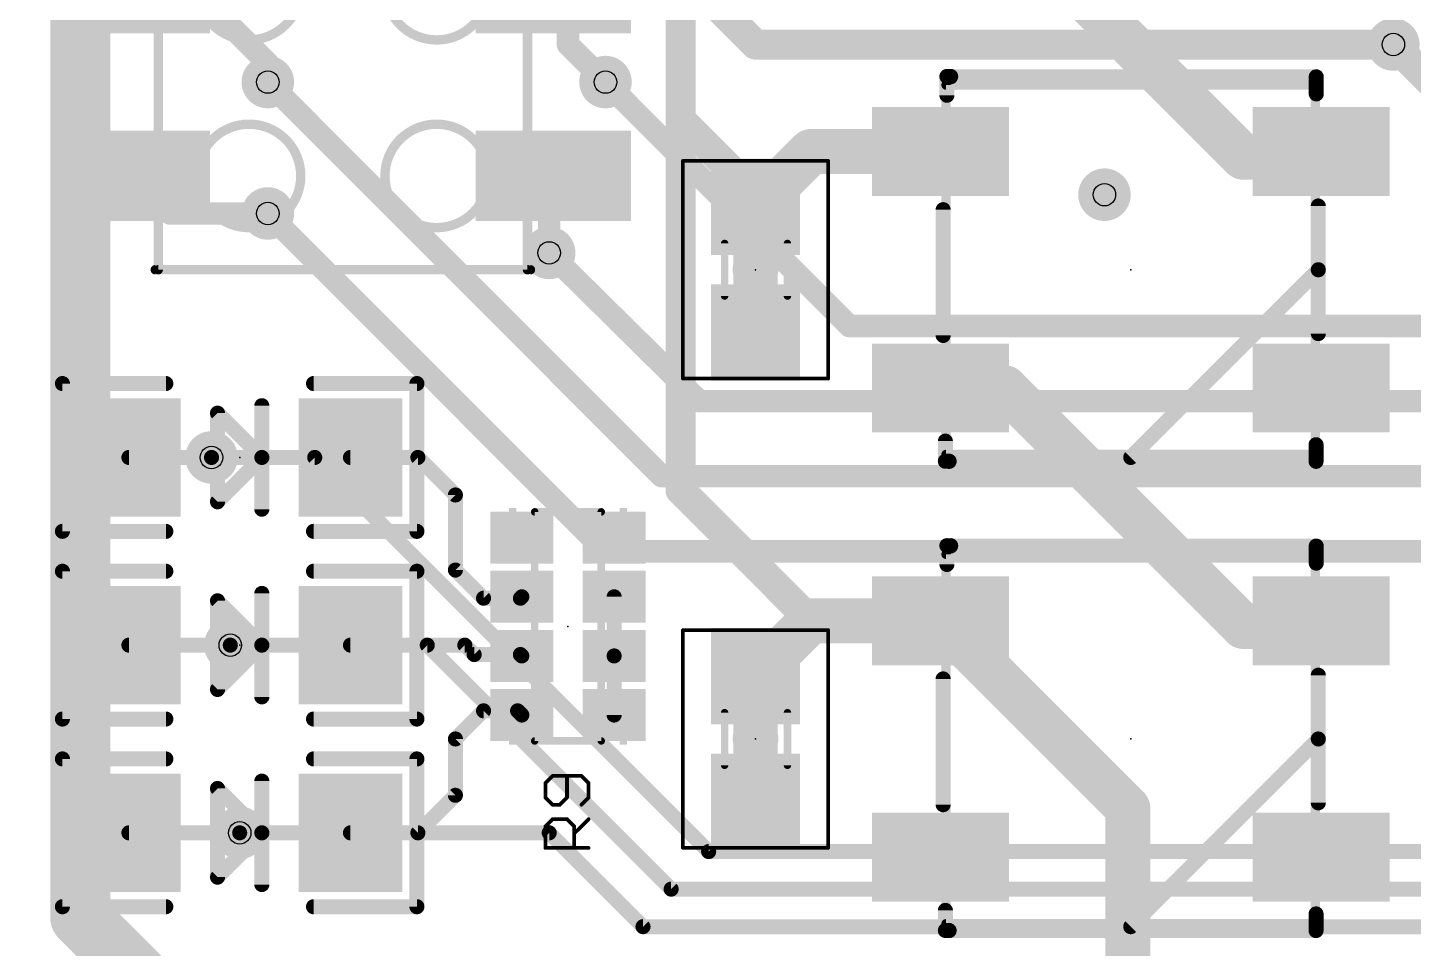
# Model space of a CAD drawing. Header units: inches. Extents: x 45 to 322, y 27 to 227.
# Drawn here: x 262.43 to 281.19, y 89.27 to 101.72 of the extents above; entities that cross this region are included whole.
import ezdxf

# ---------------------------------------------------------------- set-up
doc = ezdxf.new("R2010")
doc.units = ezdxf.units.IN
doc.header["$MEASUREMENT"] = 0
for name, color, linetype in [('1', 22, 'Continuous'), ('16', 175, 'Continuous'), ('18', 82, 'Continuous'), ('21', 253, 'Continuous'), ('23', 7, 'Continuous'), ('25', 253, 'Continuous'), ('29', 253, 'Continuous'), ('31', 253, 'Continuous'), ('35', 253, 'Continuous'), ('39', 22, 'Continuous'), ('44', 253, 'Continuous'), ('51', 253, 'Continuous')]:
    doc.layers.add(name, color=color, linetype=linetype)

# ---------------------------------------------------------------- blocks, each defined once
blk = doc.blocks.new('RECT')
blk.add_solid([(-0.5, -0.5), (0.5, -0.5), (-0.5, 0.5), (0.5, 0.5)])
blk = doc.blocks.new('ROUNDV')
at = {"const_width": 0.5}
blk.add_lwpolyline([(0, -0.25, 1), (0, 0.25, 1), (0, -0.25)], format="xyb", dxfattribs=at)

msp = doc.modelspace()

# ---------------------------------------------------------------- linework, layer by layer
msp.add_spline([(284.592, 226.968), (247.092, 126.968), (284.592, 26.968)], degree=3)
at = {"layer": '1'}
for points, const_width in [([(271.265, 106.068), (271.265, 100.48)], 0.406), ([(275.659, 103.198), (278.885, 99.972)], 0.61), ([(265.677, 101.242), (264.915, 102.004)], 0.305), ([(269.741, 101.496), (269.741, 102.06)], 0.305), ([(282.825, 99.588), (280.917, 101.496)], 0.406), ([(270.249, 100.988), (269.741, 101.496)], 0.305), ([(265.677, 100.988), (265.677, 101.242)], 0.305), ([(271.265, 100.48), (271.265, 95.464)], 0.406), ([(272.281, 99.464), (271.265, 100.48)], 0.406), ([(273.031, 100.048), (272.281, 99.298)], 0.61), ([(274.784, 100.048), (273.031, 100.048)], 0.61), ([(278.885, 99.972), (279.862, 99.972)], 0.61), ([(279.862, 99.972), (279.938, 100.048)], 0.61), ([(264.351, 99.21), (263.843, 99.718)], 0.305), ([(269.487, 99.662), (269.543, 99.718)], 0.305), ([(269.487, 98.676), (269.487, 99.662)], 0.305), ([(272.281, 99.298), (272.281, 99.464)], 0.406), ([(265.677, 99.21), (264.351, 99.21)], 0.305), ([(274.784, 96.848), (275.659, 96.848)], 0.61), ([(275.659, 96.848), (278.885, 93.622)], 0.61), ([(263.796, 95.908), (264.915, 95.908)], 0.203), ([(266.796, 95.908), (267.709, 95.908)], 0.203), ([(267.709, 95.908), (268.217, 95.4)], 0.203), ([(268.217, 95.4), (268.217, 94.384)], 0.203), ([(271.265, 95.464), (273.031, 93.698)], 0.406), ([(268.217, 94.384), (268.598, 94.003)], 0.203), ([(268.598, 94.003), (269.097, 94.003)], 0.203), ([(269.097, 94.003), (269.116, 94.022)], 0.203), ([(270.366, 94.022), (270.366, 93.222)], 0.203), ([(273.031, 93.698), (272.281, 92.948)], 0.61), ([(274.784, 93.698), (273.031, 93.698)], 0.61), ([(277.322, 91.16), (274.784, 93.698)], 0.61), ([(279.862, 93.622), (279.938, 93.698)], 0.61), ([(278.885, 93.622), (279.862, 93.622)], 0.61), ([(263.796, 93.368), (265.169, 93.368)], 0.203), ([(266.796, 93.368), (268.344, 93.368)], 0.203), ([(268.344, 93.368), (268.471, 93.241)], 0.203), ([(268.471, 93.241), (269.097, 93.241)], 0.203), ([(269.097, 93.241), (269.116, 93.222)], 0.203), ([(270.366, 93.222), (270.366, 92.422)], 0.203), ([(268.217, 92.098), (268.598, 92.479)], 0.203), ([(268.598, 92.479), (269.059, 92.479)], 0.203), ([(269.059, 92.479), (269.116, 92.422)], 0.203), ([(268.217, 91.336), (268.217, 92.098)], 0.203), ([(267.709, 90.828), (268.217, 91.336)], 0.203), ([(277.322, 85.748), (277.322, 91.16)], 0.61), ([(263.796, 90.828), (265.296, 90.828)], 0.203), ([(266.796, 90.828), (267.709, 90.828)], 0.203)]:
    msp.add_lwpolyline(points, dxfattribs=dict(at, const_width=const_width))
for points, const_width in [([(280.989, 101.568, 1), (280.845, 101.424)], 0.203), ([(269.795, 101.55, 1), (269.687, 101.442)], 0.152), ([(269.665, 101.496, 1), (269.817, 101.496)], 0.152), ([(265.753, 101.242, 1), (265.601, 101.242)], 0.152), ([(265.623, 101.188, 1), (265.731, 101.296)], 0.152), ([(265.601, 100.988, 1), (265.753, 100.988)], 0.152), ([(270.195, 100.934, 1), (270.303, 101.042)], 0.152), ([(271.367, 100.48, 1), (271.163, 100.48)], 0.203), ([(271.337, 100.552, 1), (271.193, 100.408)], 0.203), ([(271.163, 100.48, 1), (271.367, 100.48)], 0.203), ([(273.031, 100.2, 1), (273.031, 99.895)], 0.305), ([(273.139, 99.94, 1), (272.923, 100.156)], 0.305), ([(274.784, 99.895, 1), (274.784, 100.2)], 0.305), ([(278.885, 100.124, 1), (278.885, 99.819)], 0.305), ([(278.777, 99.864, 1), (278.993, 100.08)], 0.305), ([(279.754, 100.08, 1), (279.97, 99.864)], 0.305), ([(280.046, 99.94, 1), (279.83, 100.156)], 0.305), ([(279.862, 99.819, 1), (279.862, 100.124)], 0.305), ([(263.897, 99.772, 1), (263.789, 99.664)], 0.152), ([(269.563, 99.662, 1), (269.411, 99.662)], 0.152), ([(269.597, 99.664, 1), (269.489, 99.772)], 0.152), ([(269.433, 99.716, 1), (269.541, 99.608)], 0.152), ([(272.383, 99.464, 1), (272.179, 99.464)], 0.203), ([(272.209, 99.392, 1), (272.353, 99.536)], 0.203), ([(272.173, 99.406, 1), (272.389, 99.19)], 0.305), ([(264.351, 99.286, 1), (264.351, 99.134)], 0.152), ([(264.297, 99.156, 1), (264.405, 99.264)], 0.152), ([(265.677, 99.134, 1), (265.677, 99.286)], 0.152), ([(272.179, 99.298, 1), (272.383, 99.298)], 0.203), ([(269.411, 98.676, 1), (269.563, 98.676)], 0.152), ([(274.784, 97, 1), (274.784, 96.695)], 0.305), ([(275.767, 96.956, 1), (275.551, 96.74)], 0.305), ([(275.659, 96.695, 1), (275.659, 97)], 0.305), ([(263.796, 95.959, 1), (263.796, 95.857)], 0.102), ([(264.915, 95.857, 1), (264.915, 95.959)], 0.102), ([(266.796, 95.959, 1), (266.796, 95.857)], 0.102), ([(267.745, 95.944, 1), (267.673, 95.872)], 0.102), ([(267.709, 95.857, 1), (267.709, 95.959)], 0.102), ([(268.268, 95.4, 1), (268.166, 95.4)], 0.102), ([(271.337, 95.536, 1), (271.193, 95.392)], 0.203), ([(271.163, 95.464, 1), (271.367, 95.464)], 0.203), ([(268.181, 95.364, 1), (268.253, 95.436)], 0.102), ([(268.253, 94.42, 1), (268.181, 94.348)], 0.102), ([(268.166, 94.384, 1), (268.268, 94.384)], 0.102), ([(268.598, 94.054, 1), (268.598, 93.952)], 0.102), ([(268.562, 93.967, 1), (268.634, 94.039)], 0.102), ([(269.061, 94.039, 1), (269.133, 93.967)], 0.102), ([(269.152, 93.986, 1), (269.08, 94.058)], 0.102), ([(269.097, 93.952, 1), (269.097, 94.054)], 0.102), ([(270.417, 94.022, 1), (270.315, 94.022)], 0.102), ([(273.031, 93.85, 1), (273.031, 93.545)], 0.305), ([(273.139, 93.59, 1), (272.923, 93.806)], 0.305), ([(274.892, 93.806, 1), (274.676, 93.59)], 0.305), ([(274.784, 93.545, 1), (274.784, 93.85)], 0.305), ([(280.046, 93.59, 1), (279.83, 93.806)], 0.305), ([(272.959, 93.626, 1), (273.103, 93.77)], 0.203), ([(278.885, 93.774, 1), (278.885, 93.469)], 0.305), ([(278.777, 93.514, 1), (278.993, 93.73)], 0.305), ([(279.754, 93.73, 1), (279.97, 93.514)], 0.305), ([(279.862, 93.469, 1), (279.862, 93.774)], 0.305), ([(263.796, 93.419, 1), (263.796, 93.317)], 0.102), ([(265.169, 93.317, 1), (265.169, 93.419)], 0.102), ([(266.796, 93.419, 1), (266.796, 93.317)], 0.102), ([(268.38, 93.404, 1), (268.308, 93.332)], 0.102), ([(268.344, 93.317, 1), (268.344, 93.419)], 0.102), ([(268.471, 93.292, 1), (268.471, 93.19)], 0.102), ([(268.435, 93.205, 1), (268.507, 93.277)], 0.102), ([(269.133, 93.277, 1), (269.061, 93.205)], 0.102), ([(269.08, 93.186, 1), (269.152, 93.258)], 0.102), ([(269.097, 93.19, 1), (269.097, 93.292)], 0.102), ([(270.417, 93.222, 1), (270.315, 93.222)], 0.102), ([(270.315, 93.222, 1), (270.417, 93.222)], 0.102), ([(272.173, 93.056, 1), (272.389, 92.84)], 0.305), ([(268.598, 92.53, 1), (268.598, 92.428)], 0.102), ([(268.634, 92.443, 1), (268.562, 92.515)], 0.102), ([(269.095, 92.515, 1), (269.023, 92.443)], 0.102), ([(269.059, 92.428, 1), (269.059, 92.53)], 0.102), ([(269.08, 92.386, 1), (269.152, 92.458)], 0.102), ([(270.315, 92.422, 1), (270.417, 92.422)], 0.102), ([(268.268, 92.098, 1), (268.166, 92.098)], 0.102), ([(268.181, 92.134, 1), (268.253, 92.062)], 0.102), ([(268.166, 91.336, 1), (268.268, 91.336)], 0.102), ([(268.253, 91.3, 1), (268.181, 91.372)], 0.102), ([(277.474, 91.16, 1), (277.17, 91.16)], 0.305), ([(277.214, 91.052, 1), (277.43, 91.268)], 0.305), ([(263.796, 90.879, 1), (263.796, 90.777)], 0.102), ([(265.296, 90.777, 1), (265.296, 90.879)], 0.102), ([(266.796, 90.879, 1), (266.796, 90.777)], 0.102), ([(267.673, 90.864, 1), (267.745, 90.792)], 0.102), ([(267.709, 90.777, 1), (267.709, 90.879)], 0.102)]:
    msp.add_lwpolyline(points, format="xyb", dxfattribs=dict(at, const_width=const_width))
at = {"layer": '16'}
for points, const_width in [([(263.137, 89.685), (263.137, 138.834)], 0.813), ([(272.281, 101.496), (270.249, 103.528)], 0.406), ([(280.917, 101.496), (272.281, 101.496)], 0.406), ([(271.011, 95.654), (265.677, 100.988)], 0.305), ([(273.551, 97.686), (270.249, 100.988)], 0.305), ([(270.249, 94.638), (265.677, 99.21)], 0.305), ([(271.519, 96.67), (269.487, 98.676)], 0.305), ([(283.965, 97.686), (273.551, 97.686)], 0.305), ([(283.457, 96.67), (271.519, 96.67)], 0.305), ([(264.915, 95.908), (266.312, 95.908)], 0.203), ([(266.312, 95.908), (271.646, 90.574)], 0.203), ([(283.457, 95.654), (271.011, 95.654)], 0.305), ([(282.949, 94.638), (270.249, 94.638)], 0.305), ([(265.169, 93.368), (267.836, 93.368)], 0.203), ([(267.836, 93.368), (271.138, 90.066)], 0.203), ([(265.296, 90.828), (269.487, 90.828)], 0.203), ([(269.487, 90.828), (270.757, 89.558)], 0.203), ([(271.646, 90.574), (281.298, 90.574)], 0.203), ([(265.55, 87.272), (263.137, 89.685)], 0.813), ([(271.138, 90.066), (282.314, 90.066)], 0.203), ([(270.757, 89.558), (281.425, 89.558)], 0.203)]:
    msp.add_lwpolyline(points, dxfattribs=dict(at, const_width=const_width))
for points, const_width in [([(272.281, 101.597, 1), (272.281, 101.394)], 0.203), ([(280.917, 101.394, 1), (280.917, 101.597)], 0.203), ([(272.209, 101.424, 1), (272.353, 101.568)], 0.203), ([(265.731, 101.042, 1), (265.623, 100.934)], 0.152), ([(270.303, 101.042, 1), (270.195, 100.934)], 0.152), ([(265.731, 99.264, 1), (265.623, 99.156)], 0.152), ([(269.54, 98.731, 1), (269.433, 98.622)], 0.152), ([(273.551, 97.762, 1), (273.551, 97.61)], 0.152), ([(273.497, 97.632, 1), (273.605, 97.74)], 0.152), ([(271.519, 96.746, 1), (271.519, 96.594)], 0.152), ([(271.465, 96.616, 1), (271.572, 96.724)], 0.152), ([(264.915, 95.959, 1), (264.915, 95.857)], 0.102), ([(266.348, 95.944, 1), (266.276, 95.872)], 0.102), ([(266.312, 95.857, 1), (266.312, 95.959)], 0.102), ([(271.011, 95.73, 1), (271.011, 95.578)], 0.152), ([(270.957, 95.6, 1), (271.065, 95.708)], 0.152), ([(270.249, 94.714, 1), (270.249, 94.562)], 0.152), ([(270.195, 94.584, 1), (270.303, 94.692)], 0.152), ([(265.169, 93.419, 1), (265.169, 93.317)], 0.102), ([(267.872, 93.404, 1), (267.8, 93.332)], 0.102), ([(267.836, 93.317, 1), (267.836, 93.419)], 0.102), ([(265.296, 90.879, 1), (265.296, 90.777)], 0.102), ([(269.523, 90.864, 1), (269.451, 90.792)], 0.102), ([(269.487, 90.777, 1), (269.487, 90.879)], 0.102), ([(271.646, 90.625, 1), (271.646, 90.523)], 0.102), ([(271.61, 90.538, 1), (271.682, 90.61)], 0.102), ([(263.281, 89.829, 1), (262.993, 89.541)], 0.406), ([(271.138, 90.117, 1), (271.138, 90.015)], 0.102), ([(271.102, 90.03, 1), (271.174, 90.102)], 0.102), ([(262.934, 89.685, 1), (263.34, 89.685)], 0.406), ([(270.757, 89.609, 1), (270.757, 89.507)], 0.102), ([(270.721, 89.522, 1), (270.793, 89.594)], 0.102)]:
    msp.add_lwpolyline(points, format="xyb", dxfattribs=dict(at, const_width=const_width))
at = {"layer": '21'}
for points, const_width in [([(274.872, 100.81), (274.872, 101.064)], 0.203), ([(274.872, 101.064), (274.923, 101.064)], 0.203), ([(274.923, 101.064), (274.923, 101.059)], 0.203), ([(274.923, 101.059), (279.873, 101.059)], 0.203), ([(279.873, 101.059), (279.873, 100.828)], 0.203), ([(274.821, 97.559), (274.821, 99.261)], 0.203), ([(279.901, 99.311), (279.901, 98.448)], 0.203), ([(272.311, 98.448), (272.25, 98.448)], 0.559), ([(264.153, 98.448), (269.233, 98.448)], 0.127), ([(279.901, 98.448), (277.361, 95.908)], 0.203), ([(279.901, 98.448), (279.901, 97.584)], 0.203), ([(264.296, 96.908), (262.896, 96.908)], 0.203), ([(262.896, 96.908), (262.896, 94.908)], 0.203), ([(266.296, 96.908), (267.696, 96.908)], 0.203), ([(267.696, 96.908), (267.696, 94.908)], 0.203), ([(265.596, 96.608), (265.596, 95.908)], 0.203), ([(265.596, 95.908), (264.996, 96.508)], 0.203), ([(264.996, 96.508), (264.996, 95.308)], 0.203), ([(274.851, 96.129), (274.851, 95.857)], 0.203), ([(279.87, 95.855), (279.87, 96.081)], 0.203), ([(264.996, 95.308), (265.596, 95.908)], 0.203), ([(265.596, 95.908), (265.596, 95.208)], 0.203), ([(274.851, 95.857), (274.902, 95.857)], 0.203), ([(274.902, 95.857), (274.902, 95.855)], 0.203), ([(274.902, 95.855), (279.87, 95.855)], 0.203), ([(262.896, 94.908), (264.296, 94.908)], 0.203), ([(267.696, 94.908), (266.296, 94.908)], 0.203), ([(274.872, 94.46), (274.872, 94.714)], 0.203), ([(274.872, 94.714), (274.923, 94.714)], 0.203), ([(274.923, 94.714), (274.923, 94.709)], 0.203), ([(274.923, 94.709), (279.873, 94.709)], 0.203), ([(279.873, 94.709), (279.873, 94.478)], 0.203), ([(264.296, 94.368), (262.896, 94.368)], 0.203), ([(262.896, 94.368), (262.896, 92.368)], 0.203), ([(266.296, 94.368), (267.696, 94.368)], 0.203), ([(267.696, 94.368), (267.696, 92.368)], 0.203), ([(265.596, 93.368), (264.996, 93.968)], 0.203), ([(264.996, 93.968), (264.996, 92.768)], 0.203), ([(265.596, 94.068), (265.596, 93.368)], 0.203), ([(264.996, 92.768), (265.596, 93.368)], 0.203), ([(265.596, 93.368), (265.596, 92.668)], 0.203), ([(279.901, 92.961), (279.901, 92.098)], 0.203), ([(274.821, 91.209), (274.821, 92.911)], 0.203), ([(262.896, 92.368), (264.296, 92.368)], 0.203), ([(267.696, 92.368), (266.296, 92.368)], 0.203), ([(272.311, 92.098), (272.25, 92.098)], 0.559), ([(279.901, 92.098), (277.361, 89.558)], 0.203), ([(279.901, 92.098), (279.901, 91.234)], 0.203), ([(264.296, 91.828), (262.896, 91.828)], 0.203), ([(262.896, 91.828), (262.896, 89.828)], 0.203), ([(266.296, 91.828), (267.696, 91.828)], 0.203), ([(267.696, 91.828), (267.696, 89.828)], 0.203), ([(265.596, 91.528), (265.596, 90.828)], 0.203), ([(265.596, 90.828), (264.996, 91.428)], 0.203), ([(264.996, 91.428), (264.996, 90.228)], 0.203), ([(264.996, 90.228), (265.596, 90.828)], 0.203), ([(265.596, 90.828), (265.596, 90.128)], 0.203), ([(262.896, 89.828), (264.296, 89.828)], 0.203), ([(267.696, 89.828), (266.296, 89.828)], 0.203), ([(274.851, 89.779), (274.851, 89.507)], 0.203), ([(279.87, 89.505), (279.87, 89.731)], 0.203), ([(274.851, 89.507), (274.902, 89.507)], 0.203), ([(274.902, 89.507), (274.902, 89.505)], 0.203), ([(274.902, 89.505), (279.87, 89.505)], 0.203)]:
    msp.add_lwpolyline(points, dxfattribs=dict(at, const_width=const_width))
for points, const_width in [([(274.923, 101.064, 1), (274.821, 101.064)], 0.102), ([(274.872, 101.115, 1), (274.872, 101.013)], 0.102), ([(274.973, 101.064, 1), (274.872, 101.064)], 0.102), ([(274.923, 101.11, 1), (274.923, 101.008)], 0.102), ([(274.923, 101.013, 1), (274.923, 101.115)], 0.102), ([(279.924, 101.059, 1), (279.822, 101.059)], 0.102), ([(279.873, 101.008, 1), (279.873, 101.11)], 0.102), ([(274.872, 101.059, 1), (274.973, 101.059)], 0.102), ([(274.821, 100.81, 1), (274.923, 100.81)], 0.102), ([(279.822, 100.828, 1), (279.924, 100.828)], 0.102), ([(274.872, 99.261, 1), (274.77, 99.261)], 0.102), ([(279.952, 99.311, 1), (279.85, 99.311)], 0.102), ([(272.25, 98.588, 1), (272.25, 98.308)], 0.279), ([(272.311, 98.308, 1), (272.311, 98.588)], 0.279), ([(264.153, 98.48, 1), (264.153, 98.416)], 0.0635), ([(269.233, 98.416, 1), (269.233, 98.48)], 0.0635), ([(279.952, 98.448, 1), (279.85, 98.448)], 0.102), ([(279.85, 98.448, 1), (279.952, 98.448)], 0.102), ([(279.937, 98.412, 1), (279.865, 98.484)], 0.102), ([(274.77, 97.559, 1), (274.872, 97.559)], 0.102), ([(279.85, 97.584, 1), (279.952, 97.584)], 0.102), ([(262.896, 96.959, 1), (262.896, 96.857)], 0.102), ([(262.947, 96.908, 1), (262.845, 96.908)], 0.102), ([(264.296, 96.857, 1), (264.296, 96.959)], 0.102), ([(266.296, 96.959, 1), (266.296, 96.857)], 0.102), ([(267.747, 96.908, 1), (267.645, 96.908)], 0.102), ([(267.696, 96.857, 1), (267.696, 96.959)], 0.102), ([(265.647, 96.608, 1), (265.545, 96.608)], 0.102), ([(265.032, 96.544, 1), (264.96, 96.472)], 0.102), ([(265.047, 96.508, 1), (264.945, 96.508)], 0.102), ([(274.902, 96.129, 1), (274.801, 96.129)], 0.102), ([(279.921, 96.081, 1), (279.82, 96.081)], 0.102), ([(265.647, 95.908, 1), (265.545, 95.908)], 0.102), ([(265.545, 95.908, 1), (265.647, 95.908)], 0.102), ([(265.632, 95.872, 1), (265.56, 95.944)], 0.102), ([(265.56, 95.872, 1), (265.632, 95.944)], 0.102), ([(274.851, 95.908, 1), (274.851, 95.806)], 0.102), ([(274.801, 95.857, 1), (274.902, 95.857)], 0.102), ([(274.953, 95.857, 1), (274.851, 95.857)], 0.102), ([(274.902, 95.905, 1), (274.902, 95.804)], 0.102), ([(274.851, 95.855, 1), (274.953, 95.855)], 0.102), ([(274.902, 95.806, 1), (274.902, 95.908)], 0.102), ([(277.325, 95.944, 1), (277.397, 95.872)], 0.102), ([(279.82, 95.855, 1), (279.921, 95.855)], 0.102), ([(279.87, 95.804, 1), (279.87, 95.905)], 0.102), ([(264.96, 95.344, 1), (265.032, 95.272)], 0.102), ([(264.945, 95.308, 1), (265.047, 95.308)], 0.102), ([(265.545, 95.208, 1), (265.647, 95.208)], 0.102), ([(262.896, 94.959, 1), (262.896, 94.857)], 0.102), ([(262.845, 94.908, 1), (262.947, 94.908)], 0.102), ([(264.296, 94.857, 1), (264.296, 94.959)], 0.102), ([(266.296, 94.959, 1), (266.296, 94.857)], 0.102), ([(267.645, 94.908, 1), (267.747, 94.908)], 0.102), ([(267.696, 94.857, 1), (267.696, 94.959)], 0.102), ([(274.923, 94.714, 1), (274.821, 94.714)], 0.102), ([(274.872, 94.765, 1), (274.872, 94.663)], 0.102), ([(274.973, 94.714, 1), (274.872, 94.714)], 0.102), ([(274.923, 94.76, 1), (274.923, 94.658)], 0.102), ([(274.872, 94.709, 1), (274.973, 94.709)], 0.102), ([(274.923, 94.663, 1), (274.923, 94.765)], 0.102), ([(279.924, 94.709, 1), (279.822, 94.709)], 0.102), ([(279.873, 94.658, 1), (279.873, 94.76)], 0.102), ([(262.896, 94.419, 1), (262.896, 94.317)], 0.102), ([(262.947, 94.368, 1), (262.845, 94.368)], 0.102), ([(264.296, 94.317, 1), (264.296, 94.419)], 0.102), ([(266.296, 94.419, 1), (266.296, 94.317)], 0.102), ([(267.747, 94.368, 1), (267.645, 94.368)], 0.102), ([(267.696, 94.317, 1), (267.696, 94.419)], 0.102), ([(274.821, 94.46, 1), (274.923, 94.46)], 0.102), ([(279.822, 94.478, 1), (279.924, 94.478)], 0.102), ([(265.032, 94.004, 1), (264.96, 93.932)], 0.102), ([(265.047, 93.968, 1), (264.945, 93.968)], 0.102), ([(265.647, 94.068, 1), (265.545, 94.068)], 0.102), ([(265.647, 93.368, 1), (265.545, 93.368)], 0.102), ([(265.632, 93.332, 1), (265.56, 93.404)], 0.102), ([(265.56, 93.332, 1), (265.632, 93.404)], 0.102), ([(265.545, 93.368, 1), (265.647, 93.368)], 0.102), ([(279.952, 92.961, 1), (279.85, 92.961)], 0.102), ([(274.872, 92.911, 1), (274.77, 92.911)], 0.102), ([(264.96, 92.804, 1), (265.032, 92.732)], 0.102), ([(264.945, 92.768, 1), (265.047, 92.768)], 0.102), ([(265.545, 92.668, 1), (265.647, 92.668)], 0.102), ([(262.896, 92.419, 1), (262.896, 92.317)], 0.102), ([(262.845, 92.368, 1), (262.947, 92.368)], 0.102), ([(264.296, 92.317, 1), (264.296, 92.419)], 0.102), ([(266.296, 92.419, 1), (266.296, 92.317)], 0.102), ([(267.645, 92.368, 1), (267.747, 92.368)], 0.102), ([(267.696, 92.317, 1), (267.696, 92.419)], 0.102), ([(272.25, 92.238, 1), (272.25, 91.958)], 0.279), ([(272.311, 91.958, 1), (272.311, 92.238)], 0.279), ([(279.952, 92.098, 1), (279.85, 92.098)], 0.102), ([(279.85, 92.098, 1), (279.952, 92.098)], 0.102), ([(279.937, 92.062, 1), (279.865, 92.134)], 0.102), ([(262.896, 91.879, 1), (262.896, 91.777)], 0.102), ([(262.947, 91.828, 1), (262.845, 91.828)], 0.102), ([(264.296, 91.777, 1), (264.296, 91.879)], 0.102), ([(266.296, 91.879, 1), (266.296, 91.777)], 0.102), ([(267.747, 91.828, 1), (267.645, 91.828)], 0.102), ([(267.696, 91.777, 1), (267.696, 91.879)], 0.102), ([(265.647, 91.528, 1), (265.545, 91.528)], 0.102), ([(265.032, 91.464, 1), (264.96, 91.392)], 0.102), ([(265.047, 91.428, 1), (264.945, 91.428)], 0.102), ([(274.77, 91.209, 1), (274.872, 91.209)], 0.102), ([(279.85, 91.234, 1), (279.952, 91.234)], 0.102), ([(265.647, 90.828, 1), (265.545, 90.828)], 0.102), ([(265.545, 90.828, 1), (265.647, 90.828)], 0.102), ([(265.632, 90.792, 1), (265.56, 90.864)], 0.102), ([(265.56, 90.792, 1), (265.632, 90.864)], 0.102), ([(264.96, 90.264, 1), (265.032, 90.192)], 0.102), ([(264.945, 90.228, 1), (265.047, 90.228)], 0.102), ([(265.545, 90.128, 1), (265.647, 90.128)], 0.102), ([(262.896, 89.879, 1), (262.896, 89.777)], 0.102), ([(262.845, 89.828, 1), (262.947, 89.828)], 0.102), ([(264.296, 89.777, 1), (264.296, 89.879)], 0.102), ([(266.296, 89.879, 1), (266.296, 89.777)], 0.102), ([(267.645, 89.828, 1), (267.747, 89.828)], 0.102), ([(267.696, 89.777, 1), (267.696, 89.879)], 0.102), ([(274.902, 89.779, 1), (274.801, 89.779)], 0.102), ([(279.921, 89.731, 1), (279.82, 89.731)], 0.102), ([(274.851, 89.558, 1), (274.851, 89.456)], 0.102), ([(274.801, 89.507, 1), (274.902, 89.507)], 0.102), ([(274.953, 89.507, 1), (274.851, 89.507)], 0.102), ([(274.902, 89.555, 1), (274.902, 89.454)], 0.102), ([(274.851, 89.505, 1), (274.953, 89.505)], 0.102), ([(274.902, 89.456, 1), (274.902, 89.558)], 0.102), ([(277.325, 89.594, 1), (277.397, 89.522)], 0.102), ([(279.82, 89.505, 1), (279.921, 89.505)], 0.102), ([(279.87, 89.454, 1), (279.87, 89.555)], 0.102)]:
    msp.add_lwpolyline(points, format="xyb", dxfattribs=dict(at, const_width=const_width))
at = {"layer": '23'}
for p in [(272.281, 98.448), (277.361, 98.448), (265.296, 95.908), (269.741, 93.622), (265.296, 93.368), (272.281, 92.098), (277.361, 92.098), (265.296, 90.828)]:
    msp.add_point(p, dxfattribs=at)
at = {"layer": '25', "const_width": 0.0508}
for points in [[(269.533, 91.598), (269.436, 91.501)], [(269.923, 91.598), (269.533, 91.598)], [(269.728, 91.306), (269.728, 91.598)], [(270.02, 91.501), (269.923, 91.598)], [(269.436, 91.501), (269.436, 91.306)], [(270.02, 91.306), (270.02, 91.501)], [(269.436, 91.306), (269.533, 91.208)], [(269.533, 91.208), (269.631, 91.208)], [(269.631, 91.208), (269.728, 91.306)], [(269.923, 91.208), (270.02, 91.306)], [(269.436, 90.916), (269.533, 91.013)], [(269.533, 91.013), (269.728, 91.013)], [(269.728, 91.013), (269.825, 90.916)], [(269.825, 90.819), (270.02, 91.013)], [(269.436, 90.624), (269.436, 90.916)], [(269.825, 90.916), (269.825, 90.624)], [(270.02, 90.624), (269.436, 90.624)]]:
    msp.add_lwpolyline(points, dxfattribs=at)
at = {"layer": '25', "const_width": 0.0254}
for points in [[(269.533, 91.611, 1), (269.533, 91.585)], [(269.542, 91.589, 1), (269.524, 91.607)], [(269.741, 91.598, 1), (269.715, 91.598)], [(269.932, 91.607, 1), (269.914, 91.589)], [(269.923, 91.585, 1), (269.923, 91.611)], [(269.448, 91.501, 1), (269.423, 91.501)], [(269.427, 91.51, 1), (269.445, 91.492)], [(270.033, 91.501, 1), (270.008, 91.501)], [(270.011, 91.492, 1), (270.029, 91.51)], [(269.445, 91.315, 1), (269.427, 91.297)], [(269.423, 91.306, 1), (269.448, 91.306)], [(269.533, 91.221, 1), (269.533, 91.196)], [(269.524, 91.199, 1), (269.542, 91.217)], [(269.622, 91.217, 1), (269.64, 91.199)], [(269.631, 91.196, 1), (269.631, 91.221)], [(269.715, 91.306, 1), (269.741, 91.306)], [(269.737, 91.297, 1), (269.719, 91.315)], [(269.914, 91.217, 1), (269.932, 91.199)], [(270.008, 91.306, 1), (270.033, 91.306)], [(270.029, 91.297, 1), (270.011, 91.315)], [(269.533, 91.026, 1), (269.533, 91.001)], [(269.542, 91.004, 1), (269.524, 91.022)], [(269.737, 91.022, 1), (269.719, 91.004)], [(269.728, 91.001, 1), (269.728, 91.026)], [(270.029, 91.004, 1), (270.011, 91.022)], [(269.448, 90.916, 1), (269.423, 90.916)], [(269.427, 90.925, 1), (269.445, 90.907)], [(269.838, 90.916, 1), (269.813, 90.916)], [(269.816, 90.828, 1), (269.834, 90.81)], [(269.816, 90.907, 1), (269.834, 90.925)], [(269.436, 90.636, 1), (269.436, 90.611)], [(269.423, 90.624, 1), (269.448, 90.624)], [(269.813, 90.624, 1), (269.838, 90.624)], [(270.02, 90.611, 1), (270.02, 90.636)]]:
    msp.add_lwpolyline(points, format="xyb", dxfattribs=at)
at = {"layer": '39', "const_width": 0.0508}
for points in [[(271.298, 96.975), (271.298, 99.921)], [(271.298, 99.921), (273.264, 99.921)], [(273.264, 99.921), (273.264, 96.975)], [(273.264, 96.975), (271.298, 96.975)], [(271.298, 90.625), (271.298, 93.571)], [(271.298, 93.571), (273.264, 93.571)], [(273.264, 93.571), (273.264, 90.625)], [(273.264, 90.625), (271.298, 90.625)]]:
    msp.add_lwpolyline(points, dxfattribs=at)
at = {"layer": '39', "const_width": 0.0254}
for points in [[(271.311, 99.921, 1), (271.285, 99.921)], [(271.298, 99.934, 1), (271.298, 99.908)], [(273.277, 99.921, 1), (273.251, 99.921)], [(273.264, 99.908, 1), (273.264, 99.934)], [(271.298, 96.988, 1), (271.298, 96.962)], [(273.264, 96.962, 1), (273.264, 96.988)], [(271.285, 96.975, 1), (271.311, 96.975)], [(273.251, 96.975, 1), (273.277, 96.975)], [(271.311, 93.571, 1), (271.285, 93.571)], [(271.298, 93.584, 1), (271.298, 93.558)], [(273.277, 93.571, 1), (273.251, 93.571)], [(273.264, 93.558, 1), (273.264, 93.584)], [(271.298, 90.638, 1), (271.298, 90.612)], [(271.285, 90.625, 1), (271.311, 90.625)], [(273.251, 90.625, 1), (273.277, 90.625)], [(273.264, 90.612, 1), (273.264, 90.638)]]:
    msp.add_lwpolyline(points, format="xyb", dxfattribs=at)
at = {"layer": '44'}
for centre in [(280.917, 101.496), (265.677, 100.988), (270.249, 100.988), (277.005, 99.464), (265.677, 99.21), (269.487, 98.676), (264.915, 95.908), (265.169, 93.368), (265.296, 90.828)]:
    msp.add_circle(centre, 0.152, dxfattribs=at)
at = {"layer": '51'}
for points, const_width in [([(264.193, 98.448), (264.193, 108.608)], 0.127), ([(269.193, 108.608), (269.193, 98.448)], 0.127), ([(274.861, 100.948), (274.861, 95.948)], 0.127), ([(279.861, 100.948), (274.861, 100.948)], 0.127), ([(279.861, 95.948), (279.861, 100.948)], 0.127), ([(271.862, 98.804), (271.862, 98.092)], 0.102), ([(272.713, 98.804), (272.713, 98.092)], 0.102), ([(269.193, 98.448), (264.193, 98.448)], 0.127), ([(274.861, 95.948), (279.861, 95.948)], 0.127), ([(269.291, 95.172), (270.191, 95.172)], 0.102), ([(269.291, 92.072), (269.291, 95.172)], 0.102), ([(270.191, 95.172), (270.191, 92.072)], 0.102), ([(274.861, 94.598), (274.861, 89.598)], 0.127), ([(279.861, 94.598), (274.861, 94.598)], 0.127), ([(279.861, 89.598), (279.861, 94.598)], 0.127), ([(271.862, 92.454), (271.862, 91.742)], 0.102), ([(272.713, 92.454), (272.713, 91.742)], 0.102), ([(270.191, 92.072), (269.291, 92.072)], 0.102), ([(274.861, 89.598), (279.861, 89.598)], 0.127)]:
    msp.add_lwpolyline(points, dxfattribs=dict(at, const_width=const_width))
for points, const_width in [([(265.423, 101.558, 1), (265.423, 102.958, 1), (265.423, 101.558)], 0.127), ([(267.963, 101.558, 1), (267.963, 102.958, 1), (267.963, 101.558)], 0.127), ([(274.893, 100.948, 1), (274.829, 100.948)], 0.0635), ([(274.861, 100.98, 1), (274.861, 100.916)], 0.0635), ([(279.893, 100.948, 1), (279.829, 100.948)], 0.0635), ([(279.861, 100.916, 1), (279.861, 100.98)], 0.0635), ([(265.423, 99.018, 1), (265.423, 100.418, 1), (265.423, 99.018)], 0.127), ([(267.963, 99.018, 1), (267.963, 100.418, 1), (267.963, 99.018)], 0.127), ([(271.887, 98.804, 1), (271.837, 98.804)], 0.0508), ([(272.738, 98.804, 1), (272.688, 98.804)], 0.0508), ([(264.193, 98.48, 1), (264.193, 98.416)], 0.0635), ([(269.193, 98.416, 1), (269.193, 98.48)], 0.0635), ([(264.161, 98.448, 1), (264.225, 98.448)], 0.0635), ([(269.161, 98.448, 1), (269.225, 98.448)], 0.0635), ([(271.837, 98.092, 1), (271.887, 98.092)], 0.0508), ([(272.688, 98.092, 1), (272.738, 98.092)], 0.0508), ([(274.829, 95.948, 1), (274.893, 95.948)], 0.0635), ([(274.861, 95.98, 1), (274.861, 95.916)], 0.0635), ([(279.829, 95.948, 1), (279.893, 95.948)], 0.0635), ([(279.861, 95.916, 1), (279.861, 95.98)], 0.0635), ([(269.291, 95.197, 1), (269.291, 95.146)], 0.0508), ([(269.316, 95.172, 1), (269.266, 95.172)], 0.0508), ([(270.216, 95.172, 1), (270.166, 95.172)], 0.0508), ([(270.191, 95.146, 1), (270.191, 95.197)], 0.0508), ([(274.893, 94.598, 1), (274.829, 94.598)], 0.0635), ([(274.861, 94.63, 1), (274.861, 94.566)], 0.0635), ([(279.893, 94.598, 1), (279.829, 94.598)], 0.0635), ([(279.861, 94.566, 1), (279.861, 94.63)], 0.0635), ([(271.887, 92.454, 1), (271.837, 92.454)], 0.0508), ([(272.738, 92.454, 1), (272.688, 92.454)], 0.0508), ([(269.291, 92.097, 1), (269.291, 92.046)], 0.0508), ([(270.191, 92.046, 1), (270.191, 92.097)], 0.0508), ([(269.266, 92.072, 1), (269.316, 92.072)], 0.0508), ([(270.166, 92.072, 1), (270.216, 92.072)], 0.0508), ([(271.837, 91.742, 1), (271.887, 91.742)], 0.0508), ([(272.688, 91.742, 1), (272.738, 91.742)], 0.0508), ([(274.861, 89.63, 1), (274.861, 89.566)], 0.0635), ([(274.829, 89.598, 1), (274.893, 89.598)], 0.0635), ([(279.829, 89.598, 1), (279.893, 89.598)], 0.0635), ([(279.861, 89.566, 1), (279.861, 89.63)], 0.0635)]:
    msp.add_lwpolyline(points, format="xyb", dxfattribs=dict(at, const_width=const_width))

# ---------------------------------------------------------------- block references
at = {"layer": '1', "xscale": 1.651}
for p in [(274.784, 100.048), (279.938, 100.048), (274.784, 96.848), (279.938, 96.848), (274.784, 93.698), (279.938, 93.698), (274.784, 90.498), (279.938, 90.498)]:
    msp.add_blockref('RECT', p, dxfattribs=at)
at = {"layer": '1'}
for p, xscale, yscale, rotation in [((263.843, 99.718), 1.02, 1.9, 90), ((269.543, 99.718), 1.02, 1.9, 90), ((269.116, 94.822), 0.5, 0.65, 270), ((270.366, 94.822), 0.5, 0.65, 270), ((269.116, 94.022), 0.5, 0.65, 270), ((270.366, 94.022), 0.5, 0.65, 270), ((269.116, 93.222), 0.5, 0.65, 270), ((270.366, 93.222), 0.5, 0.65, 270), ((269.116, 92.422), 0.5, 0.65, 270), ((270.366, 92.422), 0.5, 0.65, 270)]:
    msp.add_blockref('RECT', p, dxfattribs=dict(at, xscale=xscale, yscale=yscale, rotation=rotation))
at = {"layer": '1', "xscale": 1.1, "rotation": 270}
for p in [(272.281, 99.298), (272.281, 97.598), (272.281, 92.948), (272.281, 91.248)]:
    msp.add_blockref('RECT', p, dxfattribs=at)
at = {"layer": '1', "xscale": 1.2, "yscale": 1.4}
for p in [(263.796, 95.908), (266.796, 95.908), (263.796, 93.368), (266.796, 93.368), (263.796, 90.828), (266.796, 90.828)]:
    msp.add_blockref('RECT', p, dxfattribs=at)
at = {"layer": '18', "xscale": 0.7112, "yscale": 0.7112}
for p in [(280.917, 101.496), (280.917, 101.496), (265.677, 100.988), (265.677, 100.988), (270.249, 100.988), (270.249, 100.988), (277.005, 99.464), (277.005, 99.464), (265.677, 99.21), (265.677, 99.21), (269.487, 98.676), (269.487, 98.676), (264.915, 95.908), (264.915, 95.908), (265.169, 93.368), (265.169, 93.368), (265.296, 90.828), (265.296, 90.828)]:
    msp.add_blockref('ROUNDV', p, dxfattribs=at)
at = {"layer": '29'}
for p, xscale, yscale, rotation in [((263.843, 102.258), 1.2232, 2.1032, 90), ((269.543, 102.258), 1.2232, 2.1032, 90), ((263.843, 99.718), 1.2232, 2.1032, 90), ((269.543, 99.718), 1.2232, 2.1032, 90), ((272.281, 99.298), 1.3032, 1.2032, 270), ((272.281, 97.598), 1.3032, 1.2032, 270), ((269.116, 94.822), 0.7032, 0.8532, 270), ((270.366, 94.822), 0.7032, 0.8532, 270), ((269.116, 94.022), 0.7032, 0.8532, 270), ((270.366, 94.022), 0.7032, 0.8532, 270), ((269.116, 93.222), 0.7032, 0.8532, 270), ((270.366, 93.222), 0.7032, 0.8532, 270), ((272.281, 92.948), 1.3032, 1.2032, 270), ((269.116, 92.422), 0.7032, 0.8532, 270), ((270.366, 92.422), 0.7032, 0.8532, 270), ((272.281, 91.248), 1.3032, 1.2032, 270)]:
    msp.add_blockref('RECT', p, dxfattribs=dict(at, xscale=xscale, yscale=yscale, rotation=rotation))
for p, xscale, yscale in [((274.784, 100.048), 1.8542, 1.2032), ((279.938, 100.048), 1.8542, 1.2032), ((274.784, 96.848), 1.8542, 1.2032), ((279.938, 96.848), 1.8542, 1.2032), ((263.796, 95.908), 1.4032, 1.6032), ((266.796, 95.908), 1.4032, 1.6032), ((274.784, 93.698), 1.8542, 1.2032), ((279.938, 93.698), 1.8542, 1.2032), ((263.796, 93.368), 1.4032, 1.6032), ((266.796, 93.368), 1.4032, 1.6032), ((263.796, 90.828), 1.4032, 1.6032), ((266.796, 90.828), 1.4032, 1.6032), ((274.784, 90.498), 1.8542, 1.2032), ((279.938, 90.498), 1.8542, 1.2032)]:
    msp.add_blockref('RECT', p, dxfattribs=dict(at, xscale=xscale, yscale=yscale))
at = {"layer": '31', "xscale": 1.651}
for p in [(274.784, 100.048), (279.938, 100.048), (274.784, 96.848), (279.938, 96.848), (274.784, 93.698), (279.938, 93.698), (274.784, 90.498), (279.938, 90.498)]:
    msp.add_blockref('RECT', p, dxfattribs=at)
at = {"layer": '31'}
for p, xscale, yscale, rotation in [((263.843, 99.718), 1.02, 1.9, 90), ((269.543, 99.718), 1.02, 1.9, 90), ((269.116, 94.822), 0.5, 0.65, 270), ((270.366, 94.822), 0.5, 0.65, 270), ((269.116, 94.022), 0.5, 0.65, 270), ((270.366, 94.022), 0.5, 0.65, 270), ((269.116, 93.222), 0.5, 0.65, 270), ((270.366, 93.222), 0.5, 0.65, 270), ((269.116, 92.422), 0.5, 0.65, 270), ((270.366, 92.422), 0.5, 0.65, 270)]:
    msp.add_blockref('RECT', p, dxfattribs=dict(at, xscale=xscale, yscale=yscale, rotation=rotation))
at = {"layer": '31', "xscale": 1.1, "rotation": 270}
for p in [(272.281, 99.298), (272.281, 97.598), (272.281, 92.948), (272.281, 91.248)]:
    msp.add_blockref('RECT', p, dxfattribs=at)
at = {"layer": '31', "xscale": 1.2, "yscale": 1.4}
for p in [(263.796, 95.908), (266.796, 95.908), (263.796, 93.368), (266.796, 93.368), (263.796, 90.828), (266.796, 90.828)]:
    msp.add_blockref('RECT', p, dxfattribs=at)
at = {"layer": '35', "xscale": 0.3998, "yscale": 0.6, "rotation": 270}
for p in [(272.281, 98.448), (272.281, 92.098)]:
    msp.add_blockref('RECT', p, dxfattribs=at)
at = {"layer": '51'}
for p, xscale, yscale, rotation in [((263.743, 99.718), 0.6, 0.8, 90), ((269.643, 99.718), 0.6, 0.8, 270), ((272.286, 99.036), 0.5001, 0.95, 270), ((272.286, 97.868), 0.5001, 0.95, 270), ((268.991, 94.872), 0.7, 0.1, 270), ((269.141, 94.847), 0.55, 0.2, 270), ((270.341, 94.847), 0.55, 0.2, 270), ((270.491, 94.872), 0.7, 0.1, 270), ((268.991, 94.022), 0.6, 0.1, 270), ((269.141, 94.022), 0.5, 0.2, 270), ((270.341, 94.022), 0.5, 0.2, 270), ((270.491, 94.022), 0.6, 0.1, 270), ((268.991, 93.222), 0.6, 0.1, 270), ((269.141, 93.222), 0.5, 0.2, 270), ((270.341, 93.222), 0.5, 0.2, 270), ((270.491, 93.222), 0.6, 0.1, 270), ((272.286, 92.686), 0.5001, 0.95, 270), ((268.991, 92.372), 0.7, 0.1, 270), ((270.491, 92.372), 0.7, 0.1, 270), ((269.141, 92.397), 0.55, 0.2, 270), ((270.341, 92.397), 0.55, 0.2, 270), ((272.286, 91.518), 0.5001, 0.95, 270)]:
    msp.add_blockref('RECT', p, dxfattribs=dict(at, xscale=xscale, yscale=yscale, rotation=rotation))

doc.saveas('drawing.dxf')
